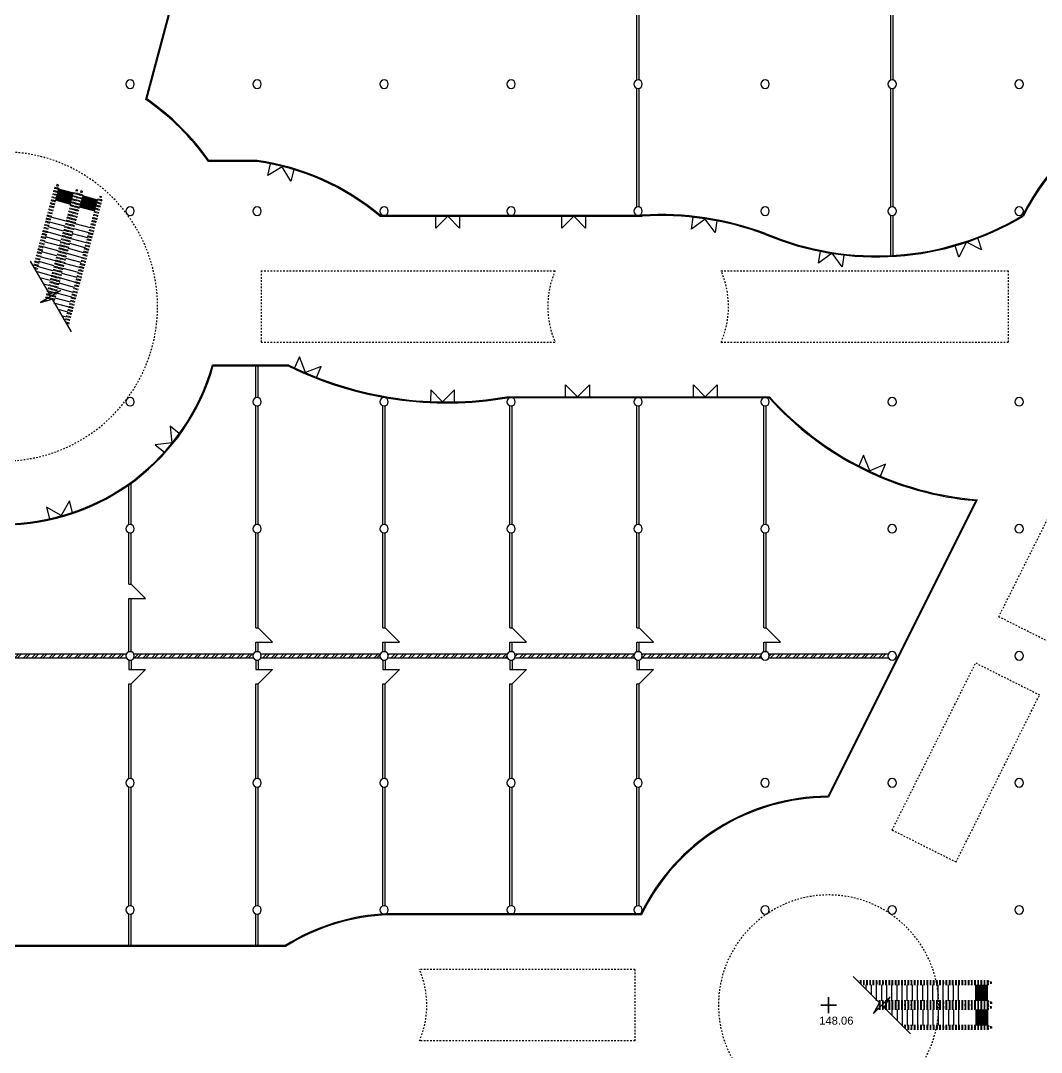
# Model space of a CAD drawing. Header units: metres. Extents: x 183920 to 188551, y 20757 to 23715.
# Drawn here: x 184404.5 to 184468.8, y 20920.4 to 20985.4 of the extents above; entities that cross this region are included whole.
import ezdxf

# ---------------------------------------------------------------- set-up
doc = ezdxf.new("R2010")
doc.units = ezdxf.units.M
for name, pattern in [('Style_15', [5e-07, 2.5e-07, -2.5e-07]), ('Style_19', [0]), ('Style_21', [9.525e-07, 6.35e-07, -3.175e-07])]:
    doc.linetypes.add(name, pattern=pattern)
for name, color, linetype, true_color in [('0_1', 7, 'Continuous', 0x000000), ('brick', 12, 'Continuous', 0xbd0000), ('COLON', 5, 'Continuous', 0x0000ff), ('DOORS', 8, 'Continuous', 0x414141), ('DRAW', 7, 'Continuous', 0xffffff), ('GKL', 5, 'Continuous', 0x0000ff), ('Glass', 4, 'Continuous', 0x00ffff), ('WALL', 7, 'Continuous', 0x000000)]:
    doc.layers.add(name, color=color, linetype=linetype, true_color=true_color)
doc.styles.add('Style_15', font='', dxfattribs={"height": 0.504})
doc.styles.get('Style_15').set_extended_font_data('arial')
pattern_1 = [(45, (-3.6, 82), (-0.2694076836, 0.2694076836), []), (45, (-3.4204, 82), (-0.2694076836, 0.2694076836), [])]

# ---------------------------------------------------------------- blocks, each defined once
blk = doc.blocks.new('AC584E3954')
at = {"layer": 'Glass', "linetype": 'Style_19'}
for points in [[(-0.885, -1.234), (-0.885, -1.174)], [(0.615, -1.234), (0.615, -1.984), (-0.135, -1.234), (-0.885, -1.984), (-0.885, -1.234)], [(0.615, -1.234), (0.615, -1.174)]]:
    blk.add_lwpolyline(points, dxfattribs=at)
blk = doc.blocks.new('AC7174312D')
at = {"layer": 'WALL', "linetype": 'Style_19'}
for points in [[(4.25, -5.75), (4.25, -6.75)], [(3.75, -6.25), (4.75, -6.25)]]:
    blk.add_lwpolyline(points, dxfattribs=at)

msp = doc.modelspace()

# ---------------------------------------------------------------- hatches: boundary and pattern name
at = {"layer": 'DRAW'}
h = msp.add_hatch(dxfattribs=at)
h.set_pattern_fill('PATTERN_0', color=256, scale=0.04, style=0, pattern_type=2)
h.set_pattern_definition(pattern_1)
edge = h.paths.add_edge_path(flags=0)
edge.add_arc((184411.367, 20945.362), 0.265, 151.85542, 180, ccw=False)
edge.add_line((184411.134, 20945.487), (184403.601, 20945.487))
edge.add_arc((184403.367, 20945.362), 0.265, 0, 28.14458, ccw=False)
edge.add_arc((184403.367, 20945.362), 0.265, -28.14458, 0, ccw=False)
edge.add_line((184403.601, 20945.237), (184411.134, 20945.237))
edge.add_arc((184411.367, 20945.362), 0.265, 180, 208.14458, ccw=False)
edge.add_line((184411.102, 20945.362), (184411.102, 20945.362))
edge = h.paths.add_edge_path(flags=0)
edge.add_line((184403.134, 20945.487), (184395.601, 20945.487))
edge.add_arc((184395.367, 20945.362), 0.265, 0, 28.14458, ccw=False)
edge.add_arc((184395.367, 20945.362), 0.265, -28.14458, 0, ccw=False)
edge.add_line((184395.601, 20945.237), (184403.134, 20945.237))
edge.add_arc((184403.367, 20945.362), 0.265, 180, 208.14458, ccw=False)
edge.add_arc((184403.367, 20945.362), 0.265, 151.85542, 180, ccw=False)
edge.add_line((184403.134, 20945.487), (184403.134, 20945.487))
edge = h.paths.add_edge_path(flags=0)
edge.add_line((184395.134, 20945.487), (184387.601, 20945.487))
edge.add_arc((184387.367, 20945.362), 0.265, 0, 28.14458, ccw=False)
edge.add_arc((184387.367, 20945.362), 0.265, -28.14458, 0, ccw=False)
edge.add_line((184387.601, 20945.237), (184395.134, 20945.237))
edge.add_arc((184395.367, 20945.362), 0.265, 180, 208.14458, ccw=False)
edge.add_arc((184395.367, 20945.362), 0.265, 151.85542, 180, ccw=False)
edge.add_line((184395.134, 20945.487), (184395.134, 20945.487))
edge = h.paths.add_edge_path(flags=0)
edge.add_arc((184385.367, 20945.362), 0.265, 151.85542, 180)
edge.add_arc((184385.367, 20945.362), 0.265, 180, 208.14458)
edge.add_line((184385.134, 20945.237), (184377.657, 20945.237))
edge.add_arc((184377.367, 20945.362), 0.315, 336.62013, 360)
edge.add_arc((184377.367, 20945.362), 0.315, 360, 383.37987)
edge.add_line((184377.657, 20945.487), (184385.134, 20945.487))
edge.add_line((184385.134, 20945.487), (184385.134, 20945.487))
edge = h.paths.add_edge_path(flags=0)
edge.add_line((184387.134, 20945.487), (184386.463, 20945.487))
edge.add_line((184386.463, 20945.487), (184386.463, 20945.237))
edge.add_line((184386.463, 20945.237), (184387.134, 20945.237))
edge.add_arc((184387.367, 20945.362), 0.265, 180, 208.14458, ccw=False)
edge.add_arc((184387.367, 20945.362), 0.265, 151.85542, 180, ccw=False)
edge.add_line((184387.134, 20945.487), (184387.134, 20945.487))
edge = h.paths.add_edge_path(flags=0)
edge.add_line((184386.263, 20945.487), (184385.601, 20945.487))
edge.add_arc((184385.367, 20945.362), 0.265, 0, 28.14458, ccw=False)
edge.add_arc((184385.367, 20945.362), 0.265, -28.14458, 0, ccw=False)
edge.add_line((184385.601, 20945.237), (184386.263, 20945.237))
edge.add_line((184386.263, 20945.237), (184386.263, 20945.487))
edge.add_line((184386.263, 20945.487), (184386.263, 20945.487))
h.paths.add_polyline_path([(184387.492, 20946.267), (184387.242, 20946.267), (184387.242, 20945.627), (184387.492, 20945.627), (184387.492, 20946.267)], flags=0)
h.paths.add_polyline_path([(184387.492, 20953.097), (184387.242, 20953.097), (184387.242, 20947.167), (184387.492, 20947.167), (184387.492, 20953.097)], flags=0)
h = msp.add_hatch(dxfattribs=at)
h.set_pattern_fill('PATTERN_0', color=256, scale=0.04, style=0, pattern_type=2)
h.set_pattern_definition(pattern_1)
edge = h.paths.add_edge_path(flags=0)
edge.add_line((184459.134, 20945.487), (184451.601, 20945.487))
edge.add_arc((184451.367, 20945.362), 0.265, 0, 28.14458, ccw=False)
edge.add_arc((184451.367, 20945.362), 0.265, -28.14458, 0, ccw=False)
edge.add_line((184451.601, 20945.237), (184459.134, 20945.237))
edge.add_arc((184459.367, 20945.362), 0.265, 180, 208.14458, ccw=False)
edge.add_arc((184459.367, 20945.362), 0.265, 151.85542, 180, ccw=False)
edge.add_line((184459.134, 20945.487), (184459.134, 20945.487))
edge = h.paths.add_edge_path(flags=0)
edge.add_line((184451.134, 20945.487), (184443.601, 20945.487))
edge.add_arc((184443.367, 20945.362), 0.265, 0, 28.14458, ccw=False)
edge.add_arc((184443.367, 20945.362), 0.265, -28.14458, 0, ccw=False)
edge.add_line((184443.601, 20945.237), (184451.134, 20945.237))
edge.add_arc((184451.367, 20945.362), 0.265, 180, 208.14458, ccw=False)
edge.add_arc((184451.367, 20945.362), 0.265, 151.85542, 180, ccw=False)
edge.add_line((184451.134, 20945.487), (184451.134, 20945.487))
edge = h.paths.add_edge_path(flags=0)
edge.add_line((184443.134, 20945.487), (184435.601, 20945.487))
edge.add_arc((184435.367, 20945.362), 0.265, 0, 28.14458, ccw=False)
edge.add_arc((184435.367, 20945.362), 0.265, -28.14458, 0, ccw=False)
edge.add_line((184435.601, 20945.237), (184443.134, 20945.237))
edge.add_arc((184443.367, 20945.362), 0.265, 180, 208.14458, ccw=False)
edge.add_arc((184443.367, 20945.362), 0.265, 151.85542, 180, ccw=False)
edge.add_line((184443.134, 20945.487), (184443.134, 20945.487))
edge = h.paths.add_edge_path(flags=0)
edge.add_line((184435.134, 20945.487), (184427.601, 20945.487))
edge.add_arc((184427.367, 20945.362), 0.265, 0, 28.14458, ccw=False)
edge.add_arc((184427.367, 20945.362), 0.265, -28.14458, 0, ccw=False)
edge.add_line((184427.601, 20945.237), (184435.134, 20945.237))
edge.add_arc((184435.367, 20945.362), 0.265, 180, 208.14458, ccw=False)
edge.add_arc((184435.367, 20945.362), 0.265, 151.85542, 180, ccw=False)
edge.add_line((184435.134, 20945.487), (184435.134, 20945.487))
edge = h.paths.add_edge_path(flags=0)
edge.add_line((184427.134, 20945.487), (184419.601, 20945.487))
edge.add_arc((184419.367, 20945.362), 0.265, 0, 28.14458, ccw=False)
edge.add_arc((184419.367, 20945.362), 0.265, -28.14458, 0, ccw=False)
edge.add_line((184419.601, 20945.237), (184427.134, 20945.237))
edge.add_arc((184427.367, 20945.362), 0.265, 180, 208.14458, ccw=False)
edge.add_arc((184427.367, 20945.362), 0.265, 151.85542, 180, ccw=False)
edge.add_line((184427.134, 20945.487), (184427.134, 20945.487))
edge = h.paths.add_edge_path(flags=0)
edge.add_arc((184419.367, 20945.362), 0.265, 151.85542, 180, ccw=False)
edge.add_line((184419.134, 20945.487), (184411.601, 20945.487))
edge.add_arc((184411.367, 20945.362), 0.265, 0, 28.14458, ccw=False)
edge.add_arc((184411.367, 20945.362), 0.265, -28.14458, 0, ccw=False)
edge.add_line((184411.601, 20945.237), (184419.134, 20945.237))
edge.add_arc((184419.367, 20945.362), 0.265, 180, 208.14458, ccw=False)
edge.add_line((184419.102, 20945.362), (184419.102, 20945.362))

# ---------------------------------------------------------------- linework, layer by layer
at = {"layer": '0_1', "linetype": 'Style_15'}
for points in [[(184406.628, 20974.87), (184405.286, 20969.863)], [(184406.76, 20975.044), (184405.344, 20969.762)], [(184406.84, 20975.022), (184405.403, 20969.66)], [(184406.868, 20974.806), (184405.461, 20969.559)], [(184407.836, 20974.546), (184405.999, 20967.69)], [(184407.969, 20974.72), (184406.091, 20967.715)], [(184408.049, 20974.698), (184406.184, 20967.74)], [(184408.076, 20974.482), (184406.276, 20967.765)], [(184408.134, 20974.466), (184406.343, 20967.783)], [(184408.267, 20974.64), (184406.435, 20967.807)], [(184408.347, 20974.619), (184406.506, 20967.749)], [(184408.374, 20974.402), (184406.564, 20967.648)], [(184409.343, 20974.142), (184407.273, 20966.42)], [(184409.476, 20974.316), (184407.332, 20966.318)], [(184409.556, 20974.295), (184407.39, 20966.217)], [(184409.583, 20974.078), (184407.449, 20966.115)], [(184465.433, 20924.892), (184457.189, 20924.892)], [(184465.635, 20924.809), (184457.272, 20924.809)], [(184465.635, 20924.726), (184457.355, 20924.726)], [(184465.433, 20924.643), (184457.437, 20924.643)], [(184465.433, 20923.64), (184458.44, 20923.64)], [(184465.635, 20923.557), (184458.523, 20923.557)], [(184465.635, 20923.474), (184458.561, 20923.474)], [(184465.433, 20923.083), (184458.335, 20923.083)], [(184465.635, 20923.166), (184458.383, 20923.166)], [(184465.635, 20923.249), (184458.431, 20923.249)], [(184465.433, 20923.332), (184458.479, 20923.332)], [(184465.433, 20923.392), (184458.513, 20923.392)], [(184465.433, 20922.08), (184460, 20922.08)], [(184465.635, 20921.997), (184460.083, 20921.997)], [(184465.635, 20921.914), (184460.166, 20921.914)], [(184465.433, 20921.832), (184460.249, 20921.832)]]:
    msp.add_lwpolyline(points, dxfattribs=at)
at = {"layer": '0_1', "linetype": 'Style_19'}
for points in [[(184406.628, 20974.87), (184406.708, 20974.849)], [(184406.84, 20975.022), (184406.76, 20975.044)], [(184406.868, 20974.806), (184406.788, 20974.827)], [(184407.657, 20973.876), (184406.688, 20974.136)], [(184407.674, 20973.939), (184406.705, 20974.198)], [(184407.69, 20974.001), (184406.722, 20974.261)], [(184407.707, 20974.064), (184406.738, 20974.323)], [(184407.724, 20974.126), (184406.755, 20974.386)], [(184407.741, 20974.189), (184406.772, 20974.448)], [(184407.757, 20974.251), (184406.789, 20974.511)], [(184407.774, 20974.314), (184406.805, 20974.573)], [(184407.791, 20974.376), (184406.822, 20974.636)], [(184407.808, 20974.439), (184406.839, 20974.698)], [(184407.821, 20974.489), (184406.852, 20974.749)], [(184407.836, 20974.546), (184407.916, 20974.525)], [(184407.969, 20974.72), (184408.049, 20974.698)], [(184408.076, 20974.482), (184407.996, 20974.503)], [(184408.134, 20974.466), (184408.214, 20974.445)], [(184408.347, 20974.619), (184408.267, 20974.64)], [(184408.374, 20974.402), (184408.294, 20974.423)], [(184408.295, 20974.107), (184409.264, 20973.847)], [(184408.312, 20974.17), (184409.281, 20973.91)], [(184408.329, 20974.232), (184409.298, 20973.972)], [(184408.346, 20974.295), (184409.314, 20974.035)], [(184408.359, 20974.345), (184409.328, 20974.085)], [(184409.343, 20974.142), (184409.423, 20974.121)], [(184409.476, 20974.316), (184409.556, 20974.295)], [(184407.633, 20973.787), (184406.664, 20974.046)], [(184407.64, 20973.814), (184406.671, 20974.073)], [(184408.171, 20973.643), (184409.14, 20973.383)], [(184408.178, 20973.67), (184409.147, 20973.41)], [(184408.195, 20973.732), (184409.164, 20973.472)], [(184408.212, 20973.795), (184409.18, 20973.535)], [(184408.228, 20973.857), (184409.197, 20973.597)], [(184408.245, 20973.92), (184409.214, 20973.66)], [(184408.262, 20973.982), (184409.231, 20973.722)], [(184408.279, 20974.045), (184409.247, 20973.785)], [(184409.583, 20974.078), (184409.503, 20974.099)], [(184465.433, 20924.892), (184465.433, 20924.809)], [(184465.635, 20924.726), (184465.635, 20924.809)], [(184464.647, 20923.64), (184464.647, 20924.643)], [(184464.675, 20923.64), (184464.675, 20924.643)], [(184464.739, 20923.64), (184464.739, 20924.643)], [(184464.804, 20923.64), (184464.804, 20924.643)], [(184464.869, 20923.64), (184464.869, 20924.643)], [(184464.933, 20923.64), (184464.933, 20924.643)], [(184464.998, 20923.64), (184464.998, 20924.643)], [(184465.063, 20923.64), (184465.063, 20924.643)], [(184465.128, 20923.64), (184465.128, 20924.643)], [(184465.192, 20923.64), (184465.192, 20924.643)], [(184465.257, 20923.64), (184465.257, 20924.643)], [(184465.322, 20923.64), (184465.322, 20924.643)], [(184465.374, 20923.64), (184465.374, 20924.643)], [(184465.433, 20924.643), (184465.433, 20924.726)], [(184465.433, 20923.64), (184465.433, 20923.557)], [(184465.433, 20923.392), (184465.433, 20923.474)], [(184465.635, 20923.557), (184465.635, 20923.474)], [(184464.647, 20923.083), (184464.647, 20922.08)], [(184464.675, 20923.083), (184464.675, 20922.08)], [(184464.739, 20923.083), (184464.739, 20922.08)], [(184464.804, 20923.083), (184464.804, 20922.08)], [(184464.869, 20923.083), (184464.869, 20922.08)], [(184464.933, 20923.083), (184464.933, 20922.08)], [(184464.998, 20923.083), (184464.998, 20922.08)], [(184465.063, 20923.083), (184465.063, 20922.08)], [(184465.128, 20923.083), (184465.128, 20922.08)], [(184465.192, 20923.083), (184465.192, 20922.08)], [(184465.257, 20923.083), (184465.257, 20922.08)], [(184465.322, 20923.083), (184465.322, 20922.08)], [(184465.374, 20923.083), (184465.374, 20922.08)], [(184465.433, 20923.332), (184465.433, 20923.249)], [(184465.433, 20923.083), (184465.433, 20923.166)], [(184465.635, 20923.166), (184465.635, 20923.249)], [(184465.433, 20922.08), (184465.433, 20921.997)], [(184465.433, 20921.832), (184465.433, 20921.914)], [(184465.635, 20921.997), (184465.635, 20921.914)]]:
    msp.add_lwpolyline(points, dxfattribs=at)
at = {"layer": 'brick', "linetype": 'Style_19'}
for points in [[(184403.601, 20945.487), (184411.134, 20945.487)], [(184403.601, 20945.237), (184411.134, 20945.237)], [(184411.601, 20945.487), (184419.134, 20945.487)], [(184411.601, 20945.237), (184419.134, 20945.237)], [(184419.601, 20945.487), (184427.134, 20945.487)], [(184419.601, 20945.237), (184427.134, 20945.237)], [(184427.601, 20945.487), (184435.134, 20945.487)], [(184427.601, 20945.237), (184435.134, 20945.237)], [(184435.601, 20945.487), (184443.134, 20945.487)], [(184435.601, 20945.237), (184443.134, 20945.237)], [(184443.601, 20945.487), (184451.134, 20945.487)], [(184443.601, 20945.237), (184451.134, 20945.237)], [(184451.601, 20945.487), (184459.134, 20945.487)], [(184451.601, 20945.237), (184459.134, 20945.237)]]:
    msp.add_lwpolyline(points, dxfattribs=at)
at = {"layer": 'COLON', "linetype": 'Style_19'}
for points in [[(184411.102, 20981.362, 1), (184411.632, 20981.362, 1), (184411.102, 20981.362)], [(184419.102, 20981.362, 1), (184419.632, 20981.362, 1), (184419.102, 20981.362)], [(184427.102, 20981.362, 1), (184427.632, 20981.362, 1), (184427.102, 20981.362)], [(184435.102, 20981.362, 1), (184435.632, 20981.362, 1), (184435.102, 20981.362)], [(184443.102, 20981.362, 1), (184443.632, 20981.362, 1), (184443.102, 20981.362)], [(184451.102, 20981.362, 1), (184451.632, 20981.362, 1), (184451.102, 20981.362)], [(184459.102, 20981.362, 1), (184459.632, 20981.362, 1), (184459.102, 20981.362)], [(184467.102, 20981.362, 1), (184467.632, 20981.362, 1), (184467.102, 20981.362)], [(184411.102, 20973.362, 1), (184411.632, 20973.362, 1), (184411.102, 20973.362)], [(184419.102, 20973.362, 1), (184419.632, 20973.362, 1), (184419.102, 20973.362)], [(184427.102, 20973.362, 1), (184427.632, 20973.362, 1), (184427.102, 20973.362)], [(184435.102, 20973.362, 1), (184435.632, 20973.362, 1), (184435.102, 20973.362)], [(184443.102, 20973.362, 1), (184443.632, 20973.362, 1), (184443.102, 20973.362)], [(184451.102, 20973.362, 1), (184451.632, 20973.362, 1), (184451.102, 20973.362)], [(184459.102, 20973.362, 1), (184459.632, 20973.362, 1), (184459.102, 20973.362)], [(184467.102, 20973.362, 1), (184467.632, 20973.362, 1), (184467.102, 20973.362)], [(184411.102, 20961.362, 1), (184411.632, 20961.362, 1), (184411.102, 20961.362)], [(184419.102, 20961.362, 1), (184419.632, 20961.362, 1), (184419.102, 20961.362)], [(184427.102, 20961.362, 1), (184427.632, 20961.362, 1), (184427.102, 20961.362)], [(184435.102, 20961.362, 1), (184435.632, 20961.362, 1), (184435.102, 20961.362)], [(184443.102, 20961.362, 1), (184443.632, 20961.362, 1), (184443.102, 20961.362)], [(184451.102, 20961.362, 1), (184451.632, 20961.362, 1), (184451.102, 20961.362)], [(184459.102, 20961.362, 1), (184459.632, 20961.362, 1), (184459.102, 20961.362)], [(184467.102, 20961.362, 1), (184467.632, 20961.362, 1), (184467.102, 20961.362)], [(184411.102, 20953.362, 1), (184411.632, 20953.362, 1), (184411.102, 20953.362)], [(184419.102, 20953.362, 1), (184419.632, 20953.362, 1), (184419.102, 20953.362)], [(184427.102, 20953.362, 1), (184427.632, 20953.362, 1), (184427.102, 20953.362)], [(184435.102, 20953.362, 1), (184435.632, 20953.362, 1), (184435.102, 20953.362)], [(184443.102, 20953.362, 1), (184443.632, 20953.362, 1), (184443.102, 20953.362)], [(184451.102, 20953.362, 1), (184451.632, 20953.362, 1), (184451.102, 20953.362)], [(184459.102, 20953.362, 1), (184459.632, 20953.362, 1), (184459.102, 20953.362)], [(184467.102, 20953.362, 1), (184467.632, 20953.362, 1), (184467.102, 20953.362)], [(184411.102, 20945.362, 1), (184411.632, 20945.362, 1), (184411.102, 20945.362)], [(184419.102, 20945.362, 1), (184419.632, 20945.362, 1), (184419.102, 20945.362)], [(184427.102, 20945.362, 1), (184427.632, 20945.362, 1), (184427.102, 20945.362)], [(184435.102, 20945.362, 1), (184435.632, 20945.362, 1), (184435.102, 20945.362)], [(184435.102, 20945.362, 1), (184435.632, 20945.362, 1), (184435.102, 20945.362)], [(184443.102, 20945.362, 1), (184443.632, 20945.362, 1), (184443.102, 20945.362)], [(184451.102, 20945.362, 1), (184451.632, 20945.362, 1), (184451.102, 20945.362)], [(184459.102, 20945.362, 1), (184459.632, 20945.362, 1), (184459.102, 20945.362)], [(184467.102, 20945.362, 1), (184467.632, 20945.362, 1), (184467.102, 20945.362)], [(184411.102, 20937.362, 1), (184411.632, 20937.362, 1), (184411.102, 20937.362)], [(184419.102, 20937.362, 1), (184419.632, 20937.362, 1), (184419.102, 20937.362)], [(184427.102, 20937.362, 1), (184427.632, 20937.362, 1), (184427.102, 20937.362)], [(184435.102, 20937.362, 1), (184435.632, 20937.362, 1), (184435.102, 20937.362)], [(184443.102, 20937.362, 1), (184443.632, 20937.362, 1), (184443.102, 20937.362)], [(184451.102, 20937.362, 1), (184451.632, 20937.362, 1), (184451.102, 20937.362)], [(184459.102, 20937.362, 1), (184459.632, 20937.362, 1), (184459.102, 20937.362)], [(184467.102, 20937.362, 1), (184467.632, 20937.362, 1), (184467.102, 20937.362)], [(184411.102, 20929.362, 1), (184411.632, 20929.362, 1), (184411.102, 20929.362)], [(184419.102, 20929.362, 1), (184419.632, 20929.362, 1), (184419.102, 20929.362)], [(184427.102, 20929.362, 1), (184427.632, 20929.362, 1), (184427.102, 20929.362)], [(184435.102, 20929.362, 1), (184435.632, 20929.362, 1), (184435.102, 20929.362)], [(184443.102, 20929.362, 1), (184443.632, 20929.362, 1), (184443.102, 20929.362)], [(184451.102, 20929.362, 1), (184451.632, 20929.362, 1), (184451.102, 20929.362)], [(184459.102, 20929.362, 1), (184459.632, 20929.362, 1), (184459.102, 20929.362)], [(184467.102, 20929.362, 1), (184467.632, 20929.362, 1), (184467.102, 20929.362)]]:
    msp.add_lwpolyline(points, format="xyb", close=True, dxfattribs=at)
at = {"layer": 'DOORS', "linetype": 'Style_19'}
for points in [[(184411.442, 20948.976), (184412.342, 20948.976), (184411.442, 20949.876)], [(184419.442, 20946.227), (184420.342, 20946.227), (184419.442, 20947.127)], [(184427.442, 20946.227), (184428.342, 20946.227), (184427.442, 20947.127)], [(184435.442, 20946.227), (184436.342, 20946.227), (184435.442, 20947.127)], [(184443.442, 20946.227), (184444.342, 20946.227), (184443.442, 20947.127)], [(184451.442, 20946.227), (184452.342, 20946.227), (184451.442, 20947.127)], [(184411.442, 20944.497), (184412.342, 20944.497), (184411.442, 20943.597)], [(184419.442, 20944.497), (184420.342, 20944.497), (184419.442, 20943.597)], [(184427.442, 20944.497), (184428.342, 20944.497), (184427.442, 20943.597)], [(184435.442, 20944.497), (184436.342, 20944.497), (184435.442, 20943.597)], [(184443.442, 20944.497), (184444.342, 20944.497), (184443.442, 20943.597)]]:
    msp.add_lwpolyline(points, dxfattribs=at)
at = {"layer": 'GKL', "linetype": 'Style_19'}
for points in [[(184459.292, 20981.616), (184459.292, 20989.107)], [(184459.442, 20981.616), (184459.442, 20989.107)], [(184443.292, 20981.616), (184443.292, 20989.047)], [(184443.442, 20981.616), (184443.442, 20989.047)], [(184443.292, 20973.616), (184443.292, 20981.107)], [(184443.442, 20973.616), (184443.442, 20981.107)], [(184459.292, 20973.616), (184459.292, 20981.107)], [(184459.442, 20973.616), (184459.442, 20981.107)], [(184459.292, 20970.568), (184459.292, 20973.107)], [(184459.442, 20970.576), (184459.442, 20973.107)], [(184419.292, 20961.616), (184419.292, 20963.612)], [(184419.442, 20961.616), (184419.442, 20963.612)], [(184419.292, 20953.616), (184419.292, 20961.107)], [(184419.442, 20953.616), (184419.442, 20961.107)], [(184427.292, 20953.616), (184427.292, 20961.107)], [(184427.442, 20953.616), (184427.442, 20961.107)], [(184435.292, 20953.616), (184435.292, 20961.107)], [(184435.442, 20953.616), (184435.442, 20961.107)], [(184443.292, 20953.616), (184443.292, 20961.107)], [(184443.442, 20953.616), (184443.442, 20961.107)], [(184451.292, 20953.616), (184451.292, 20961.107)], [(184451.442, 20953.616), (184451.442, 20961.107)], [(184411.292, 20953.682), (184411.292, 20956.125)], [(184411.442, 20953.682), (184411.442, 20956.232)], [(184411.292, 20949.876), (184411.292, 20953.107)], [(184411.442, 20949.876), (184411.442, 20953.107)], [(184419.292, 20947.127), (184419.292, 20953.107)], [(184419.442, 20947.127), (184419.442, 20953.107)], [(184427.292, 20947.127), (184427.292, 20953.107)], [(184427.442, 20947.127), (184427.442, 20953.107)], [(184435.292, 20947.127), (184435.292, 20953.107)], [(184435.442, 20947.127), (184435.442, 20953.107)], [(184443.292, 20947.127), (184443.292, 20953.107)], [(184443.442, 20947.127), (184443.442, 20953.107)], [(184451.292, 20947.127), (184451.292, 20953.107)], [(184451.442, 20947.127), (184451.442, 20953.107)], [(184411.292, 20949.876), (184411.442, 20949.876)], [(184411.292, 20948.976), (184411.442, 20948.976)], [(184411.292, 20945.627), (184411.292, 20948.976)], [(184411.442, 20945.627), (184411.442, 20948.976)], [(184419.292, 20947.127), (184419.442, 20947.127)], [(184427.292, 20947.127), (184427.442, 20947.127)], [(184435.292, 20947.127), (184435.442, 20947.127)], [(184443.292, 20947.127), (184443.442, 20947.127)], [(184451.292, 20947.127), (184451.442, 20947.127)], [(184419.292, 20945.627), (184419.292, 20946.227)], [(184419.292, 20946.227), (184419.442, 20946.227)], [(184419.442, 20945.627), (184419.442, 20946.227)], [(184427.292, 20945.627), (184427.292, 20946.227)], [(184427.292, 20946.227), (184427.442, 20946.227)], [(184427.442, 20945.627), (184427.442, 20946.227)], [(184435.292, 20945.627), (184435.292, 20946.227)], [(184435.292, 20946.227), (184435.442, 20946.227)], [(184435.442, 20945.627), (184435.442, 20946.227)], [(184443.292, 20946.227), (184443.442, 20946.227)], [(184443.292, 20945.627), (184443.292, 20946.227)], [(184443.442, 20945.627), (184443.442, 20946.227)], [(184451.292, 20945.627), (184451.292, 20946.227)], [(184451.292, 20946.227), (184451.442, 20946.227)], [(184451.442, 20945.627), (184451.442, 20946.227)], [(184411.292, 20945.627), (184411.442, 20945.627)], [(184419.292, 20945.627), (184419.442, 20945.627)], [(184427.292, 20945.627), (184427.442, 20945.627)], [(184435.292, 20945.627), (184435.442, 20945.627)], [(184443.292, 20945.627), (184443.442, 20945.627)], [(184451.292, 20945.627), (184451.442, 20945.627)], [(184411.292, 20945.097), (184411.442, 20945.097)], [(184411.292, 20945.097), (184411.292, 20944.497)], [(184411.442, 20945.097), (184411.442, 20944.497)], [(184419.292, 20945.097), (184419.442, 20945.097)], [(184419.292, 20945.097), (184419.292, 20944.497)], [(184419.442, 20945.097), (184419.442, 20944.497)], [(184427.292, 20945.097), (184427.292, 20944.497)], [(184427.292, 20945.097), (184427.442, 20945.097)], [(184427.442, 20945.097), (184427.442, 20944.497)], [(184435.292, 20945.097), (184435.292, 20944.497)], [(184435.292, 20945.097), (184435.442, 20945.097)], [(184435.442, 20945.097), (184435.442, 20944.497)], [(184443.292, 20945.097), (184443.442, 20945.097)], [(184443.292, 20945.097), (184443.292, 20944.497)], [(184443.442, 20945.097), (184443.442, 20944.497)], [(184411.292, 20944.497), (184411.442, 20944.497)], [(184419.292, 20944.497), (184419.442, 20944.497)], [(184427.292, 20944.497), (184427.442, 20944.497)], [(184435.292, 20944.497), (184435.442, 20944.497)], [(184443.292, 20944.497), (184443.442, 20944.497)], [(184411.292, 20943.597), (184411.442, 20943.597)], [(184411.292, 20937.616), (184411.292, 20943.597)], [(184411.442, 20937.616), (184411.442, 20943.597)], [(184419.292, 20937.616), (184419.292, 20943.597)], [(184419.292, 20943.597), (184419.442, 20943.597)], [(184419.442, 20937.616), (184419.442, 20943.597)], [(184427.292, 20937.616), (184427.292, 20943.597)], [(184427.292, 20943.597), (184427.442, 20943.597)], [(184427.442, 20937.616), (184427.442, 20943.597)], [(184435.292, 20943.597), (184435.442, 20943.597)], [(184435.292, 20937.616), (184435.292, 20943.597)], [(184435.442, 20937.616), (184435.442, 20943.597)], [(184443.292, 20943.597), (184443.442, 20943.597)], [(184443.292, 20937.616), (184443.292, 20943.597)], [(184443.442, 20937.616), (184443.442, 20943.597)], [(184411.292, 20929.616), (184411.292, 20937.107)], [(184411.442, 20929.616), (184411.442, 20937.107)], [(184419.292, 20929.616), (184419.292, 20937.107)], [(184419.442, 20929.616), (184419.442, 20937.107)], [(184427.292, 20929.616), (184427.292, 20937.107)], [(184427.442, 20929.616), (184427.442, 20937.107)], [(184435.292, 20929.616), (184435.292, 20937.107)], [(184435.442, 20929.616), (184435.442, 20937.107)], [(184443.292, 20929.616), (184443.292, 20937.107)], [(184443.442, 20929.616), (184443.442, 20937.107)], [(184411.292, 20927.112), (184411.292, 20929.107)], [(184411.442, 20927.112), (184411.442, 20929.107)], [(184419.292, 20927.112), (184419.292, 20929.107)], [(184419.442, 20927.112), (184419.442, 20929.107)]]:
    msp.add_lwpolyline(points, dxfattribs=at)
at = {"layer": 'Glass', "linetype": 'Style_19'}
for points in [[(184412.355, 20980.399), (184419.784, 21008.188)], [(184412.408, 20980.362), (184419.841, 21008.167)], [(184419.367, 20976.552), (184416.263, 20976.552)], [(184419.361, 20976.492), (184416.305, 20976.492)], [(184427.096, 20973.052), (184443.632, 20973.052)], [(184427.117, 20973.112), (184443.748, 20973.112)], [(184421.375, 20963.672), (184416.551, 20963.672)], [(184421.361, 20963.612), (184416.596, 20963.612)], [(184435.107, 20961.671), (184451.644, 20961.672)], [(184451.617, 20961.612), (184435.117, 20961.612)], [(184464.629, 20955.135), (184455.318, 20936.513)], [(184464.723, 20955.188), (184455.355, 20936.453)], [(184443.54, 20929.112), (184427.617, 20929.112)], [(184443.577, 20929.052), (184427.654, 20929.052)], [(184421.152, 20927.052), (184383.583, 20927.052)], [(184421.135, 20927.112), (184387.492, 20927.112)]]:
    msp.add_lwpolyline(points, dxfattribs=at)
for points in [[(184416.305, 20976.492, 0.088644), (184412.343, 20980.407)], [(184416.379, 20976.492, 0.089652), (184412.359, 20980.469)], [(184475.292, 20979.814, 0.203211), (184467.584, 20973.092)], [(184475.292, 20979.751, 0.203174), (184467.63, 20973.049)], [(184427.096, 20973.052, 0.140215), (184419.359, 20976.492)], [(184427.117, 20973.112, 0.139856), (184419.367, 20976.552)], [(184451.388, 20971.96, 0.104489), (184443.628, 20973.111)], [(184451.367, 20971.904, 0.104489), (184443.632, 20973.052)], [(184451.367, 20971.904, 0.239594), (184467.63, 20973.049)], [(184451.388, 20971.96, 0.239367), (184467.584, 20973.092)], [(184390.122, 20963.672, 0.759496), (184416.613, 20963.672)], [(184390.184, 20963.672, 0.758534), (184416.551, 20963.672)], [(184421.361, 20963.612, 0.158649), (184435.117, 20961.612)], [(184421.375, 20963.672, 0.15881), (184435.107, 20961.671)], [(184451.617, 20961.612, 0.191023), (184464.629, 20955.135)], [(184451.644, 20961.672, 0.192544), (184464.723, 20955.188)], [(184455.318, 20936.513, 0.28608), (184443.54, 20929.112)], [(184455.355, 20936.453, 0.287618), (184443.577, 20929.052)], [(184427.617, 20929.112, 0.131909), (184421.135, 20927.112)], [(184427.654, 20929.053, 0.132914), (184421.152, 20927.052)]]:
    msp.add_lwpolyline(points, format="xyb", dxfattribs=at)
at = {"layer": 'WALL', "linetype": 'Style_21'}
for points in [[(184413.102, 20967.362, 1), (184393.632, 20967.362, 1), (184413.102, 20967.362)], [(184462.312, 20923.362, 1), (184448.422, 20923.362, 1), (184462.312, 20923.362)]]:
    msp.add_lwpolyline(points, format="xyb", close=True, dxfattribs=at)
at = {"layer": 'WALL', "linetype": 'Style_19'}
for points in [[(184407.35, 20972.73), (184406.381, 20972.99)], [(184407.183, 20972.107), (184406.214, 20972.367)], [(184407.266, 20972.419), (184406.298, 20972.679)], [(184407.804, 20972.275), (184408.773, 20972.015)], [(184407.888, 20972.586), (184408.857, 20972.326)], [(184407.015, 20971.483), (184406.047, 20971.743)], [(184407.099, 20971.795), (184406.13, 20972.055)], [(184407.637, 20971.651), (184408.606, 20971.391)], [(184407.721, 20971.963), (184408.689, 20971.703)], [(184406.848, 20970.859), (184405.879, 20971.119)], [(184406.932, 20971.171), (184405.963, 20971.431)], [(184407.47, 20971.027), (184408.439, 20970.767)], [(184407.553, 20971.339), (184408.522, 20971.079)], [(184405.086, 20970.209), (184406.267, 20968.162), (184407.014, 20968.362), (184405.721, 20967.616), (184406.467, 20967.816), (184407.649, 20965.769)], [(184406.681, 20970.235), (184405.712, 20970.495)], [(184406.765, 20970.547), (184405.796, 20970.807)], [(184407.303, 20970.403), (184408.271, 20970.143)], [(184407.386, 20970.715), (184408.355, 20970.455)], [(184406.43, 20969.299), (184405.461, 20969.559)], [(184406.514, 20969.611), (184405.545, 20969.871)], [(184406.597, 20969.923), (184405.628, 20970.183)], [(184407.135, 20969.779), (184408.104, 20969.519)], [(184407.219, 20970.091), (184408.188, 20969.831)], [(184406.346, 20968.987), (184405.69, 20969.163)], [(184406.968, 20969.155), (184407.937, 20968.895)], [(184407.052, 20969.467), (184408.02, 20969.207)], [(184406.263, 20968.675), (184405.918, 20968.767)], [(184406.179, 20968.363), (184406.146, 20968.372)], [(184406.801, 20968.531), (184407.77, 20968.271)], [(184406.884, 20968.843), (184407.853, 20968.583)], [(184406.012, 20967.739), (184405.959, 20967.753)], [(184406.634, 20967.907), (184407.602, 20967.647)], [(184406.717, 20968.219), (184407.686, 20967.959)], [(184406.55, 20967.595), (184407.519, 20967.335)], [(184406.832, 20967.185), (184407.435, 20967.023)], [(184407.06, 20966.789), (184407.351, 20966.711)], [(184460.532, 20921.549), (184458.86, 20923.22), (184459.247, 20923.889), (184458.191, 20922.834), (184458.578, 20923.503), (184456.906, 20925.174)], [(184457.739, 20924.341), (184457.739, 20924.643)], [(184458.062, 20924.018), (184458.062, 20924.643)], [(184458.385, 20923.64), (184458.385, 20924.643)], [(184458.708, 20923.64), (184458.708, 20924.643)], [(184459.031, 20923.64), (184459.031, 20924.643)], [(184459.354, 20923.64), (184459.354, 20924.643)], [(184459.677, 20923.64), (184459.677, 20924.643)], [(184460, 20923.64), (184460, 20924.643)], [(184460.323, 20923.64), (184460.323, 20924.643)], [(184460.647, 20923.64), (184460.647, 20924.643)], [(184460.97, 20923.64), (184460.97, 20924.643)], [(184461.293, 20923.64), (184461.293, 20924.643)], [(184461.616, 20923.64), (184461.616, 20924.643)], [(184461.939, 20923.64), (184461.939, 20924.643)], [(184462.262, 20923.64), (184462.262, 20924.643)], [(184462.585, 20923.64), (184462.585, 20924.643)], [(184462.908, 20923.64), (184462.908, 20924.643)], [(184463.231, 20923.64), (184463.231, 20924.643)], [(184463.553, 20923.64), (184463.553, 20924.643)], [(184455.367, 20922.862), (184455.367, 20923.862)], [(184455.867, 20923.362), (184454.867, 20923.362)], [(184458.385, 20923.083), (184458.385, 20923.028)], [(184459.031, 20923.083), (184459.031, 20923.049)], [(184459.354, 20923.083), (184459.354, 20922.726)], [(184459.677, 20923.083), (184459.677, 20922.403)], [(184460, 20923.083), (184460, 20922.08)], [(184460.323, 20923.083), (184460.323, 20922.08)], [(184460.647, 20923.083), (184460.647, 20922.08)], [(184460.97, 20923.083), (184460.97, 20922.08)], [(184461.293, 20923.083), (184461.293, 20922.08)], [(184461.616, 20923.083), (184461.616, 20922.08)], [(184461.939, 20923.083), (184461.939, 20922.08)], [(184462.262, 20923.083), (184462.262, 20922.08)], [(184462.585, 20923.083), (184462.585, 20922.08)], [(184462.908, 20923.083), (184462.908, 20922.08)], [(184463.231, 20923.083), (184463.231, 20922.08)], [(184463.553, 20923.083), (184463.553, 20922.08)]]:
    msp.add_lwpolyline(points, dxfattribs=at)
at = {"layer": 'WALL', "linetype": 'Style_21'}
for points in [[(184419.617, 20969.612), (184419.617, 20965.112)], [(184419.617, 20969.612), (184438.141, 20969.612)], [(184448.594, 20969.612), (184466.667, 20969.612)], [(184466.667, 20969.612), (184466.667, 20965.112)], [(184419.617, 20965.112), (184438.141, 20965.112)], [(184448.594, 20965.112), (184466.667, 20965.112)], [(184466.082, 20947.821), (184471.343, 20958.343)], [(184470.107, 20945.809), (184466.082, 20947.821)], [(184459.367, 20934.393), (184464.628, 20944.914)], [(184464.628, 20944.914), (184468.653, 20942.902)], [(184463.392, 20932.38), (184468.653, 20942.902)], [(184459.367, 20934.393), (184463.392, 20932.38)], [(184443.167, 20925.612), (184429.594, 20925.612)], [(184443.167, 20925.612), (184443.167, 20921.112)], [(184443.167, 20921.112), (184429.594, 20921.112)]]:
    msp.add_lwpolyline(points, dxfattribs=at)
for points in [[(184438.141, 20969.612, 0.206115), (184438.141, 20965.112)], [(184448.594, 20965.112, 0.206115), (184448.594, 20969.612)], [(184429.594, 20921.112, 0.206115), (184429.594, 20925.612)]]:
    msp.add_lwpolyline(points, format="xyb", dxfattribs=at)

# ---------------------------------------------------------------- block references
at = {"layer": 'Glass'}
for p, rotation in [((184421.379, 20977.327), 346.1280571363438), ((184447.897, 20974.064), 351.468186298491), ((184463.796, 20972.631), 18.08004186289826), ((184455.915, 20971.915), 351.0741052442718), ((184439.416, 20960.437), 180), ((184447.461, 20960.437), 180)]:
    msp.add_blockref('AC584E3954', p, dxfattribs=dict(at, rotation=rotation))
for p in [(184431.511, 20974.286), (184439.446, 20974.286)]:
    msp.add_blockref('AC584E3954', p, dxfattribs=at)
for p, xscale, rotation in [((184422.055, 20962.012), -1, 156.496120134851), ((184431.171, 20960.125), -0.9999999999999999, 179.3066260807285), ((184415.045, 20958.1), -0.9999999999999999, 231.0714303743512), ((184457.618, 20955.827), -1, 157.4967057146681), ((184407.486, 20953.038), -1, 195.5239004104349)]:
    msp.add_blockref('AC584E3954', p, dxfattribs=dict(at, xscale=xscale, rotation=rotation))
at = {"layer": 'WALL'}
msp.add_blockref('AC7174312D', (184451.117, 20929.612), dxfattribs=at)
at = {"layer": 'WALL', "xscale": -1}
msp.add_blockref('AC7174312D', (184459.617, 20929.612), dxfattribs=at)

# ---------------------------------------------------------------- texts
at = {"layer": '0_1', "insert": (184455.853, 20922.128), "char_height": 0.504, "width": 2.34464, "attachment_point": 8, "style": 'Style_15'}
msp.add_mtext('148.06', dxfattribs=at)

doc.saveas('drawing.dxf')
